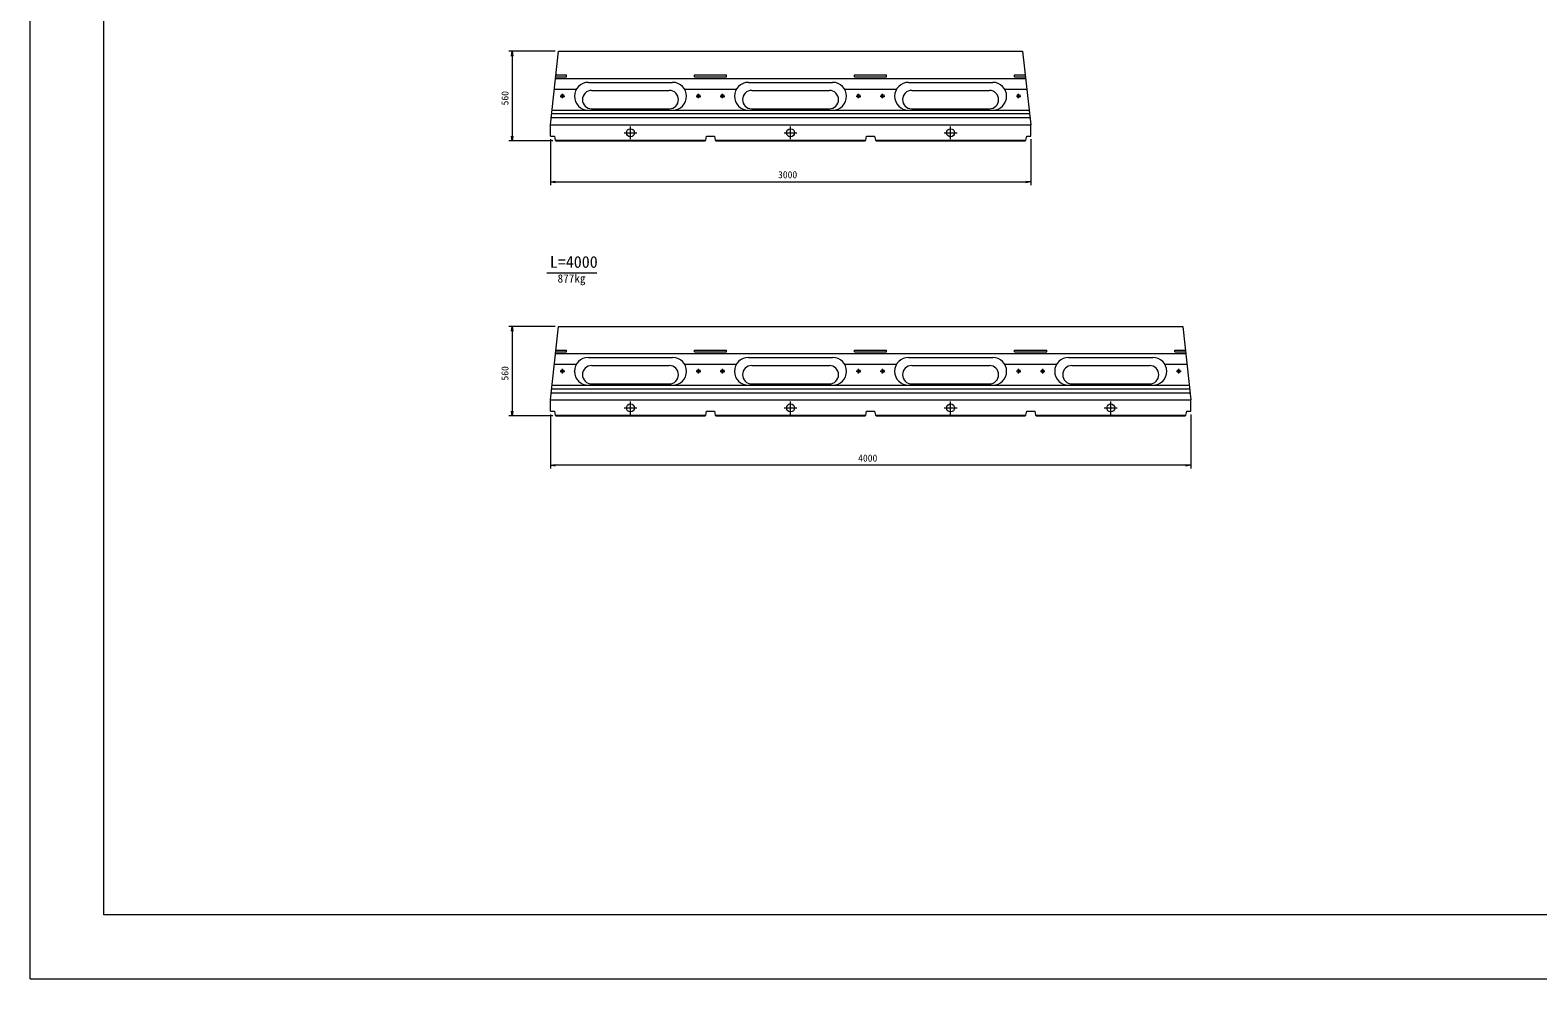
# Model space of a CAD drawing. Units: millimetres, scale not verified. Extents: x 0 to 84100, y 0 to 59400.
# Drawn here: x 0 to 47091, y 0 to 29647 of the extents above; entities that cross this region are included whole.
import ezdxf
from ezdxf.enums import TextEntityAlignment as Align

# ---------------------------------------------------------------- set-up
doc = ezdxf.new("R2010")
doc.units = ezdxf.units.MM
doc.header["$LTSCALE"] = 100
doc.layers.add('D-MTR-TXT(文字列）', color=7, linetype='Continuous')
for name, color, linetype, lineweight in [('D-STR-DIM（寸法）', 7, 'Continuous', 18), ('D-STR（構造物外形線）', 1, 'Continuous', 18), ('D-TTL(外枠）', 2, 'Continuous', 18), ('D-TTL-TXT（文字）', 7, 'Continuous', 18), ('DEFPOINTS_2', 8, 'Continuous', 18)]:
    doc.layers.add(name, color=color, linetype=linetype, lineweight=lineweight)
doc.styles.add('ＭＳ ゴシック', font='')
doc.styles.get('ＭＳ ゴシック').set_extended_font_data('MS Gothic')

msp = doc.modelspace()

# ---------------------------------------------------------------- linework, layer by layer
at = {"layer": 'D-STR-DIM（寸法）'}
for p, q in [((16399.9, 28988.1), (14955.4, 28988.1)), ((15030.4, 28838.1), (15055.4, 28988.1)), ((15055.4, 28988.1), (15080.4, 28838.1)), ((15055.4, 28988.1), (15055.4, 28838.1)), ((15055.4, 28838.1), (15055.4, 26338.1)), ((16324.9, 26188.1), (14955.4, 26188.1)), ((15055.4, 26188.1), (15030.4, 26338.1)), ((15080.4, 26338.1), (15055.4, 26188.1)), ((15055.4, 26188.1), (15055.4, 26338.1)), ((16249.9, 26238.1), (16249.9, 24802.7)), ((31249.9, 26238.1), (31249.9, 24802.7)), ((16249.9, 24902.7), (16399.9, 24927.7)), ((16399.9, 24877.7), (16249.9, 24902.7)), ((16249.9, 24902.7), (16399.9, 24902.7)), ((16399.9, 24902.7), (31099.9, 24902.7)), ((31099.9, 24927.7), (31249.9, 24902.7)), ((31249.9, 24902.7), (31099.9, 24877.7)), ((31249.9, 24902.7), (31099.9, 24902.7)), ((16399.9, 20390.3), (14955.4, 20390.3)), ((15030.4, 20240.3), (15055.4, 20390.3)), ((15055.4, 20390.3), (15080.4, 20240.3)), ((15055.4, 20390.3), (15055.4, 20240.3)), ((15055.4, 20240.3), (15055.4, 17740.3)), ((16324.9, 17590.3), (14955.4, 17590.3)), ((15055.4, 17590.3), (15030.4, 17740.3)), ((15080.4, 17740.3), (15055.4, 17590.3)), ((15055.4, 17590.3), (15055.4, 17740.3)), ((16249.9, 17640.3), (16249.9, 15948.2)), ((36249.9, 17640.3), (36249.9, 15948.2)), ((16249.9, 16048.2), (16399.9, 16073.2)), ((16399.9, 16023.2), (16249.9, 16048.2)), ((16249.9, 16048.2), (16399.9, 16048.2)), ((36099.9, 16048.2), (16399.9, 16048.2)), ((36099.9, 16073.2), (36249.9, 16048.2)), ((36249.9, 16048.2), (36099.9, 16023.2)), ((36249.9, 16048.2), (36099.9, 16048.2))]:
    msp.add_line(p, q, dxfattribs=at)
at = {"layer": 'D-STR（構造物外形線）'}
for p, q in [((16249.9, 26688.1), (16499.9, 28988.1)), ((16499.9, 28988.1), (21249.9, 28988.1)), ((21249.9, 28988.1), (26249.9, 28988.1)), ((26249.9, 28988.1), (30999.9, 28988.1)), ((30999.9, 28988.1), (31249.9, 26688.1)), ((16371.2, 27804.3), (17061.9, 27804.3)), ((16407.5, 28138.1), (21249.9, 28138.1)), ((16412.9, 28188.1), (16749.9, 28188.1)), ((16419.4, 28248.1), (16749.9, 28248.1)), ((16749.9, 28188.1), (16749.9, 28248.1)), ((17434.3, 28015), (20065.4, 28015)), ((20437.8, 27804.3), (21249.9, 27804.3)), ((20749.9, 28248.1), (21249.9, 28248.1)), ((20749.9, 28188.1), (20749.9, 28248.1)), ((20749.9, 28188.1), (21249.9, 28188.1)), ((21249.9, 28248.1), (21749.9, 28248.1)), ((21249.9, 28188.1), (21749.9, 28188.1)), ((21249.9, 28138.1), (26249.9, 28138.1)), ((21249.9, 27804.3), (22061.9, 27804.3)), ((21749.9, 28188.1), (21749.9, 28248.1)), ((22434.3, 28015), (25065.4, 28015)), ((25437.8, 27804.3), (26249.9, 27804.3)), ((25749.9, 28248.1), (26249.9, 28248.1)), ((25749.9, 28188.1), (25749.9, 28248.1)), ((25749.9, 28188.1), (26249.9, 28188.1)), ((26249.9, 28248.1), (26749.9, 28248.1)), ((26249.9, 28188.1), (26749.9, 28188.1)), ((26249.9, 28138.1), (31092.2, 28138.1)), ((26249.9, 27804.3), (27061.9, 27804.3)), ((26749.9, 28188.1), (26749.9, 28248.1)), ((27434.3, 28015), (30065.4, 28015)), ((30437.8, 27804.3), (31128.5, 27804.3)), ((30749.9, 28248.1), (31080.3, 28248.1)), ((30749.9, 28188.1), (30749.9, 28248.1)), ((30749.9, 28188.1), (31086.8, 28188.1)), ((16552.4, 27588.1), (16697.4, 27588.1)), ((16624.9, 27515.6), (16624.9, 27660.6)), ((16999.9, 27580.5), (16999.9, 27582.5)), ((17537.4, 27763.1), (19962.4, 27763.1)), ((20802.4, 27588.1), (20947.4, 27588.1)), ((20874.9, 27515.6), (20874.9, 27660.6)), ((21552.4, 27588.1), (21697.4, 27588.1)), ((21624.9, 27515.6), (21624.9, 27660.6)), ((22537.4, 27763.1), (24962.4, 27763.1)), ((25499.9, 27580.5), (25499.9, 27582.5)), ((25802.4, 27588.1), (25947.4, 27588.1)), ((25874.9, 27515.6), (25874.9, 27660.6)), ((26552.4, 27588.1), (26697.4, 27588.1)), ((26624.9, 27515.6), (26624.9, 27660.6)), ((27537.4, 27763.1), (29962.4, 27763.1)), ((30499.9, 27580.5), (30499.9, 27582.5)), ((30802.4, 27588.1), (30947.4, 27588.1)), ((30874.9, 27515.6), (30874.9, 27660.6)), ((16274.3, 26913.1), (21249.9, 26913.1)), ((16287.9, 27038.1), (21249.9, 27038.1)), ((16299.9, 27148.1), (21249.9, 27148.1)), ((17537.4, 27188.1), (19962.4, 27188.1)), ((21249.9, 27148.1), (26249.9, 27148.1)), ((21249.9, 27038.1), (26249.9, 27038.1)), ((21249.9, 26913.1), (26249.9, 26913.1)), ((22537.4, 27188.1), (24962.4, 27188.1)), ((26249.9, 27148.1), (31199.9, 27148.1)), ((26249.9, 27038.1), (31211.8, 27038.1)), ((26249.9, 26913.1), (31225.4, 26913.1)), ((27537.4, 27188.1), (29962.4, 27188.1)), ((16249.9, 26688.1), (21249.9, 26688.1)), ((16249.9, 26338.1), (16249.9, 26688.1)), ((18549.9, 26438.1), (18949.9, 26438.1)), ((18749.9, 26238.1), (18749.9, 26638.1)), ((21249.9, 26688.1), (26249.9, 26688.1)), ((23549.9, 26438.1), (23949.9, 26438.1)), ((23749.9, 26238.1), (23749.9, 26638.1)), ((26249.9, 26688.1), (31249.9, 26688.1)), ((28549.9, 26438.1), (28949.9, 26438.1)), ((28749.9, 26238.1), (28749.9, 26638.1)), ((31249.9, 26338.1), (31249.9, 26688.1)), ((16249.9, 26338.1), (16374.9, 26338.1)), ((16374.9, 26338.1), (16399.9, 26213.1)), ((16399.9, 26213.1), (21099.9, 26213.1)), ((16399.9, 26213.1), (16424.9, 26188.1)), ((16424.9, 26188.1), (21074.9, 26188.1)), ((21074.9, 26188.1), (21099.9, 26213.1)), ((21099.9, 26213.1), (21124.9, 26338.1)), ((21124.9, 26338.1), (21249.9, 26338.1)), ((21249.9, 26338.1), (21374.9, 26338.1)), ((21374.9, 26338.1), (21399.9, 26213.1)), ((21399.9, 26213.1), (26099.9, 26213.1)), ((21399.9, 26213.1), (21424.9, 26188.1)), ((21424.9, 26188.1), (26074.9, 26188.1)), ((26074.9, 26188.1), (26099.9, 26213.1)), ((26099.9, 26213.1), (26124.9, 26338.1)), ((26124.9, 26338.1), (26249.9, 26338.1)), ((26249.9, 26338.1), (26374.9, 26338.1)), ((26374.9, 26338.1), (26399.9, 26213.1)), ((26399.9, 26213.1), (31099.9, 26213.1)), ((26399.9, 26213.1), (26424.9, 26188.1)), ((26424.9, 26188.1), (31074.9, 26188.1)), ((31074.9, 26188.1), (31099.9, 26213.1)), ((31099.9, 26213.1), (31124.9, 26338.1)), ((31124.9, 26338.1), (31249.9, 26338.1)), ((16249.9, 18090.3), (16499.9, 20390.3)), ((16499.9, 20390.3), (21249.9, 20390.3)), ((21249.9, 20390.3), (26249.9, 20390.3)), ((26249.9, 20390.3), (31249.9, 20390.3)), ((31249.9, 20390.3), (35999.9, 20390.3)), ((35999.9, 20390.3), (36249.9, 18090.3)), ((16407.5, 19540.3), (21249.9, 19540.3)), ((16412.9, 19590.3), (16749.9, 19590.3)), ((16419.4, 19650.3), (16749.9, 19650.3)), ((16749.9, 19590.3), (16749.9, 19650.3)), ((17434.3, 19417.2), (20065.4, 19417.2)), ((20749.9, 19650.3), (21249.9, 19650.3)), ((20749.9, 19590.3), (20749.9, 19650.3)), ((20749.9, 19590.3), (21249.9, 19590.3)), ((21249.9, 19650.3), (21749.9, 19650.3)), ((21249.9, 19590.3), (21749.9, 19590.3)), ((21249.9, 19540.3), (26249.9, 19540.3)), ((21749.9, 19590.3), (21749.9, 19650.3)), ((22434.3, 19417.2), (25065.4, 19417.2)), ((25749.9, 19650.3), (26249.9, 19650.3)), ((25749.9, 19590.3), (25749.9, 19650.3)), ((25749.9, 19590.3), (26249.9, 19590.3)), ((26249.9, 19650.3), (26749.9, 19650.3)), ((26249.9, 19590.3), (26749.9, 19590.3)), ((26249.9, 19540.3), (31249.9, 19540.3)), ((26749.9, 19590.3), (26749.9, 19650.3)), ((27434.3, 19417.2), (30065.4, 19417.2)), ((30749.9, 19650.3), (31249.9, 19650.3)), ((30749.9, 19590.3), (30749.9, 19650.3)), ((30749.9, 19590.3), (31249.9, 19590.3)), ((31249.9, 19650.3), (31749.9, 19650.3)), ((31249.9, 19590.3), (31749.9, 19590.3)), ((31249.9, 19540.3), (36092.2, 19540.3)), ((31749.9, 19590.3), (31749.9, 19650.3)), ((32434.3, 19417.2), (35065.4, 19417.2)), ((35749.9, 19650.3), (36080.3, 19650.3)), ((35749.9, 19590.3), (35749.9, 19650.3)), ((35749.9, 19590.3), (36086.8, 19590.3)), ((16371.2, 19206.5), (17061.9, 19206.5)), ((16552.4, 18990.3), (16697.4, 18990.3)), ((16624.9, 18917.8), (16624.9, 19062.8)), ((16999.9, 18982.7), (16999.9, 18984.7)), ((17537.4, 19165.3), (19962.4, 19165.3)), ((20437.8, 19206.5), (21249.9, 19206.5)), ((20802.4, 18990.3), (20947.4, 18990.3)), ((20874.9, 18917.8), (20874.9, 19062.8)), ((21249.9, 19206.5), (22061.9, 19206.5)), ((21552.4, 18990.3), (21697.4, 18990.3)), ((21624.9, 18917.8), (21624.9, 19062.8)), ((22537.4, 19165.3), (24962.4, 19165.3)), ((25437.8, 19206.5), (26249.9, 19206.5)), ((25499.9, 18982.7), (25499.9, 18984.7)), ((25802.4, 18990.3), (25947.4, 18990.3)), ((25874.9, 18917.8), (25874.9, 19062.8)), ((26249.9, 19206.5), (27061.9, 19206.5)), ((26552.4, 18990.3), (26697.4, 18990.3)), ((26624.9, 18917.8), (26624.9, 19062.8)), ((27537.4, 19165.3), (29962.4, 19165.3)), ((30437.8, 19206.5), (31249.9, 19206.5)), ((30499.9, 18982.7), (30499.9, 18984.7)), ((30802.4, 18990.3), (30947.4, 18990.3)), ((30874.9, 18917.8), (30874.9, 19062.8)), ((31249.9, 19206.5), (32061.9, 19206.5)), ((31552.4, 18990.3), (31697.4, 18990.3)), ((31624.9, 18917.8), (31624.9, 19062.8)), ((32537.4, 19165.3), (34962.4, 19165.3)), ((35437.8, 19206.5), (36128.5, 19206.5)), ((35499.9, 18982.7), (35499.9, 18984.7)), ((35802.4, 18990.3), (35947.4, 18990.3)), ((35874.9, 18917.8), (35874.9, 19062.8)), ((16287.9, 18440.3), (21249.9, 18440.3)), ((16299.9, 18550.3), (21249.9, 18550.3)), ((17537.4, 18590.3), (19962.4, 18590.3)), ((21249.9, 18550.3), (26249.9, 18550.3)), ((21249.9, 18440.3), (26249.9, 18440.3)), ((22537.4, 18590.3), (24962.4, 18590.3)), ((26249.9, 18550.3), (31249.9, 18550.3)), ((26249.9, 18440.3), (31249.9, 18440.3)), ((27537.4, 18590.3), (29962.4, 18590.3)), ((31249.9, 18550.3), (36199.9, 18550.3)), ((31249.9, 18440.3), (36211.8, 18440.3)), ((32537.4, 18590.3), (34962.4, 18590.3)), ((16249.9, 18090.3), (21249.9, 18090.3)), ((16249.9, 17740.3), (16249.9, 18090.3)), ((16274.3, 18315.3), (21249.9, 18315.3)), ((18749.9, 17640.3), (18749.9, 18040.3)), ((21249.9, 18315.3), (26249.9, 18315.3)), ((21249.9, 18090.3), (26249.9, 18090.3)), ((23749.9, 17640.3), (23749.9, 18040.3)), ((26249.9, 18315.3), (31249.9, 18315.3)), ((26249.9, 18090.3), (31249.9, 18090.3)), ((28749.9, 17640.3), (28749.9, 18040.3)), ((31249.9, 18315.3), (36225.4, 18315.3)), ((31249.9, 18090.3), (36249.9, 18090.3)), ((33749.9, 17640.3), (33749.9, 18040.3)), ((36249.9, 17740.3), (36249.9, 18090.3)), ((16249.9, 17740.3), (16374.9, 17740.3)), ((16374.9, 17740.3), (16399.9, 17615.3)), ((16399.9, 17615.3), (21099.9, 17615.3)), ((16399.9, 17615.3), (16424.9, 17590.3)), ((16424.9, 17590.3), (21074.9, 17590.3)), ((18549.9, 17840.3), (18949.9, 17840.3)), ((21074.9, 17590.3), (21099.9, 17615.3)), ((21099.9, 17615.3), (21124.9, 17740.3)), ((21124.9, 17740.3), (21249.9, 17740.3)), ((21249.9, 17740.3), (21374.9, 17740.3)), ((21374.9, 17740.3), (21399.9, 17615.3)), ((21399.9, 17615.3), (26099.9, 17615.3)), ((21399.9, 17615.3), (21424.9, 17590.3)), ((21424.9, 17590.3), (26074.9, 17590.3)), ((23549.9, 17840.3), (23949.9, 17840.3)), ((26074.9, 17590.3), (26099.9, 17615.3)), ((26099.9, 17615.3), (26124.9, 17740.3)), ((26124.9, 17740.3), (26249.9, 17740.3)), ((26249.9, 17740.3), (26374.9, 17740.3)), ((26374.9, 17740.3), (26399.9, 17615.3)), ((26399.9, 17615.3), (31099.9, 17615.3)), ((26399.9, 17615.3), (26424.9, 17590.3)), ((26424.9, 17590.3), (31074.9, 17590.3)), ((28549.9, 17840.3), (28949.9, 17840.3)), ((31074.9, 17590.3), (31099.9, 17615.3)), ((31099.9, 17615.3), (31124.9, 17740.3)), ((31124.9, 17740.3), (31249.9, 17740.3)), ((31249.9, 17740.3), (31374.9, 17740.3)), ((31374.9, 17740.3), (31399.9, 17615.3)), ((31399.9, 17615.3), (36099.9, 17615.3)), ((31399.9, 17615.3), (31424.9, 17590.3)), ((31424.9, 17590.3), (36074.9, 17590.3)), ((33549.9, 17840.3), (33949.9, 17840.3)), ((36074.9, 17590.3), (36099.9, 17615.3)), ((36099.9, 17615.3), (36124.9, 17740.3)), ((36124.9, 17740.3), (36249.9, 17740.3))]:
    msp.add_line(p, q, dxfattribs=at)
for centre, radius in [((16624.9, 27588.1), 47.5), ((20874.9, 27588.1), 47.5), ((21624.9, 27588.1), 47.5), ((25874.9, 27588.1), 47.5), ((26624.9, 27588.1), 47.5), ((30874.9, 27588.1), 47.5), ((18749.9, 26438.1), 125), ((23749.9, 26438.1), 125), ((28749.9, 26438.1), 125), ((16624.9, 18990.3), 47.5), ((20874.9, 18990.3), 47.5), ((21624.9, 18990.3), 47.5), ((25874.9, 18990.3), 47.5), ((26624.9, 18990.3), 47.5), ((30874.9, 18990.3), 47.5), ((31624.9, 18990.3), 47.5), ((35874.9, 18990.3), 47.5), ((18749.9, 17840.3), 125), ((23749.9, 17840.3), 125), ((28749.9, 17840.3), 125), ((33749.9, 17840.3), 125)]:
    msp.add_circle(centre, radius, dxfattribs=at)
for centre, radius, start, end in [((17434.3, 27580.5), 434.5, 90, 180), ((20065.4, 27580.5), 434.5, 0, 90), ((22434.3, 27580.5), 434.5, 90, 180), ((25065.4, 27580.5), 434.5, 0, 90), ((27434.3, 27580.5), 434.5, 90, 180), ((30065.4, 27580.5), 434.5, 0, 90), ((17434.3, 27582.5), 434.5, 180, 270), ((17537.4, 27475.6), 287.5, 90, 180), ((17537.4, 27475.6), 287.5, 180, 270), ((19962.4, 27475.6), 287.5, 0, 90), ((19962.4, 27475.6), 287.5, 270, 0), ((20065.4, 27582.5), 434.5, 270, 0), ((22434.3, 27582.5), 434.5, 180, 270), ((22537.4, 27475.6), 287.5, 90, 180), ((22537.4, 27475.6), 287.5, 180, 270), ((24962.4, 27475.6), 287.5, 0, 90), ((24962.4, 27475.6), 287.5, 270, 0), ((25065.4, 27582.5), 434.5, 270, 0), ((27434.3, 27582.5), 434.5, 180, 270), ((27537.4, 27475.6), 287.5, 90, 180), ((27537.4, 27475.6), 287.5, 180, 270), ((29962.4, 27475.6), 287.5, 0, 90), ((29962.4, 27475.6), 287.5, 270, 0), ((30065.4, 27582.5), 434.5, 270, 0), ((17434.3, 18982.7), 434.5, 90, 180), ((20065.4, 18982.7), 434.5, 0, 90), ((22434.3, 18982.7), 434.5, 90, 180), ((25065.4, 18982.7), 434.5, 0, 90), ((27434.3, 18982.7), 434.5, 90, 180), ((30065.4, 18982.7), 434.5, 0, 90), ((32434.3, 18982.7), 434.5, 90, 180), ((35065.4, 18982.7), 434.5, 0, 90), ((17434.3, 18984.7), 434.5, 180, 270), ((17537.4, 18877.8), 287.5, 90, 180), ((17537.4, 18877.8), 287.5, 180, 270), ((19962.4, 18877.8), 287.5, 0, 90), ((19962.4, 18877.8), 287.5, 270, 0), ((20065.4, 18984.7), 434.5, 270, 0), ((22434.3, 18984.7), 434.5, 180, 270), ((22537.4, 18877.8), 287.5, 90, 180), ((22537.4, 18877.8), 287.5, 180, 270), ((24962.4, 18877.8), 287.5, 0, 90), ((24962.4, 18877.8), 287.5, 270, 0), ((25065.4, 18984.7), 434.5, 270, 0), ((27434.3, 18984.7), 434.5, 180, 270), ((27537.4, 18877.8), 287.5, 90, 180), ((27537.4, 18877.8), 287.5, 180, 270), ((29962.4, 18877.8), 287.5, 0, 90), ((29962.4, 18877.8), 287.5, 270, 0), ((30065.4, 18984.7), 434.5, 270, 0), ((32434.3, 18984.7), 434.5, 180, 270), ((32537.4, 18877.8), 287.5, 90, 180), ((32537.4, 18877.8), 287.5, 180, 270), ((34962.4, 18877.8), 287.5, 0, 90), ((34962.4, 18877.8), 287.5, 270, 0), ((35065.4, 18984.7), 434.5, 270, 0)]:
    msp.add_arc(centre, radius, start, end, dxfattribs=at)
at = {"layer": 'D-TTL(外枠）'}
for p, q in [((2300, 2000), (2300, 57400)), ((81800, 2000), (2300, 2000))]:
    msp.add_line(p, q, dxfattribs=at)
at = {"layer": 'D-TTL-TXT（文字）'}
msp.add_line((16140.8, 22060.1), (17696.5, 22060.1), dxfattribs=at)
at = {"layer": 'DEFPOINTS_2'}
for q in [(0, 59400), (84100, 0)]:
    msp.add_line((0, 0), q, dxfattribs=at)

# ---------------------------------------------------------------- texts
at = {"layer": 'D-MTR-TXT(文字列）', "style": 'ＭＳ ゴシック'}
msp.add_text('877kg', height=256.6, dxfattribs=at).set_placement((16472.9, 21682.2), align=Align.BOTTOM_LEFT)
at = {"layer": 'D-STR-DIM（寸法）', "style": 'ＭＳ ゴシック'}
for p in [(15005.4, 27294.9), (15005.4, 18697.1)]:
    msp.add_text('560', height=219.9, rotation=90, dxfattribs=at).set_placement(p, align=Align.BOTTOM_LEFT)
for s, p in [('3000', (23359.2, 24952.7)), ('4000', (25861.5, 16098.2))]:
    msp.add_text(s, height=219.9, dxfattribs=at).set_placement(p, align=Align.BOTTOM_LEFT)
at = {"layer": 'D-TTL-TXT（文字）', "style": 'ＭＳ ゴシック'}
msp.add_text('L=4000', height=366.6, dxfattribs=at).set_placement((16231.6, 22110.1), align=Align.BOTTOM_LEFT)

doc.saveas('drawing.dxf')
